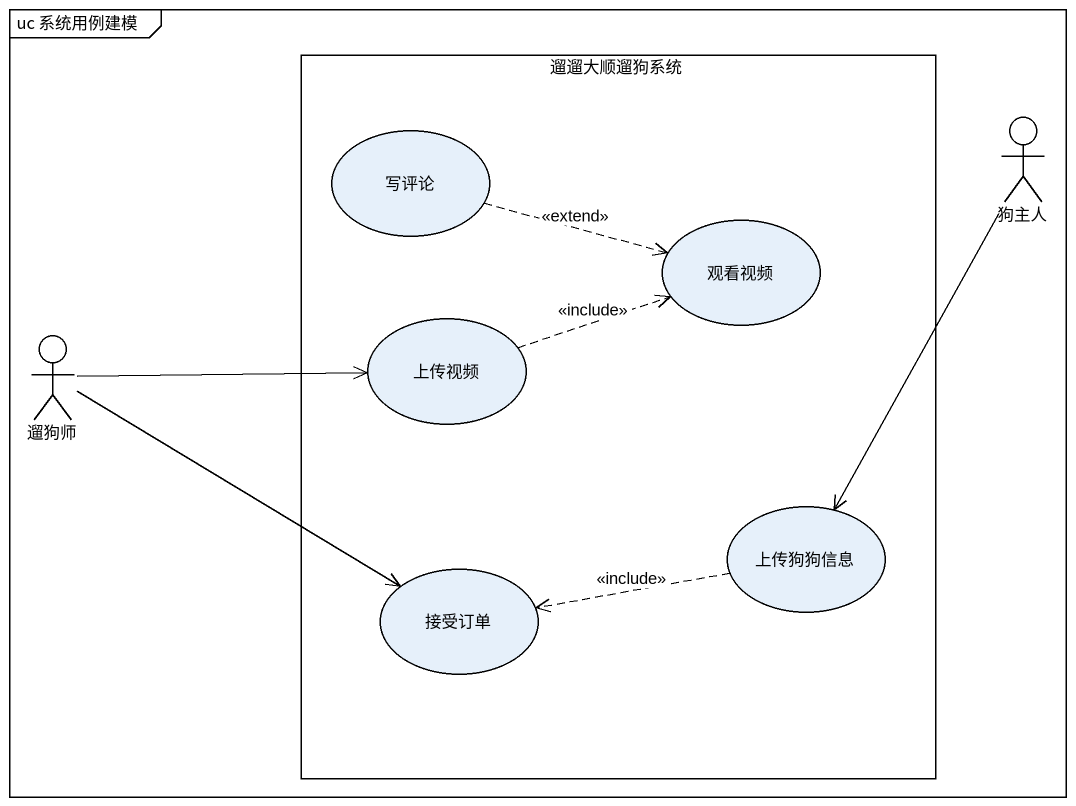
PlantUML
@startuml
mainframe uc 系统用例建模
rectangle 遛遛大顺遛狗系统 {
  usecase 写评论
  usecase 观看视频
  usecase 上传视频
  usecase 上传狗狗信息
  usecase 接受订单
}
actor 狗主人
actor 遛狗师
写评论 .right.> 观看视频 : <<extend>>
狗主人 --> 上传狗狗信息
遛狗师 -right-> 上传视频
遛狗师 -right-> 接受订单
上传视频 .right.> 观看视频 : <<include>>
上传狗狗信息 .left.> 接受订单 : <<include>>
@enduml
